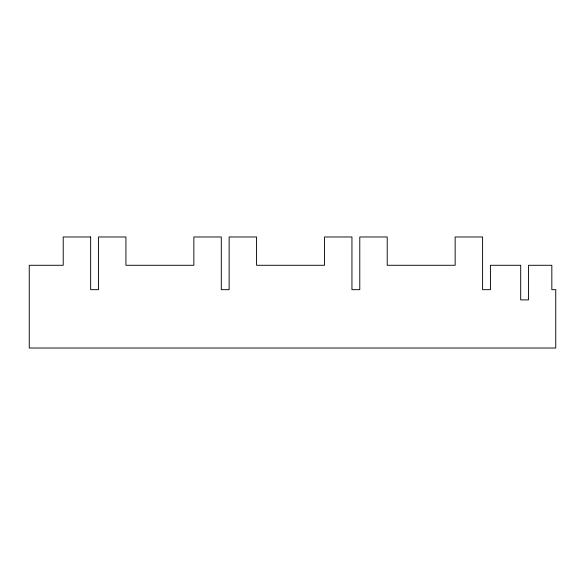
<?xml version="1.0" encoding="UTF-8"?>
<svg xmlns="http://www.w3.org/2000/svg" width="585" height="585" viewBox="0 0 585 585"><rect width="100%" height="100%" fill="white"/><g stroke="black" fill="none" stroke-linecap="round" stroke-linejoin="round"><path stroke-width="0.88" d="M90.653 236.976L63.217 236.976L63.217 265.283L29.25 265.283L29.25 348.024L555.75 348.024L555.75 289.67L551.83 289.67L551.83 265.283L528.533 265.283L528.533 299.9L520.694 299.9L520.694 265.283L490.427 265.283L490.427 289.67L482.588 289.67L482.588 236.976L455.152 236.976L455.152 265.283L387.219 265.283L387.219 236.976L359.782 236.976L359.782 289.67L351.943 289.67L351.943 236.976L324.507 236.976L324.507 265.283L256.574 265.283L256.574 236.976L229.137 236.976L229.137 289.67L221.298 289.67L221.298 236.976L193.862 236.976L193.862 265.283L125.929 265.283L125.929 236.976L98.492 236.976L98.492 289.67L90.653 289.67L90.653 236.976"/></g></svg>
